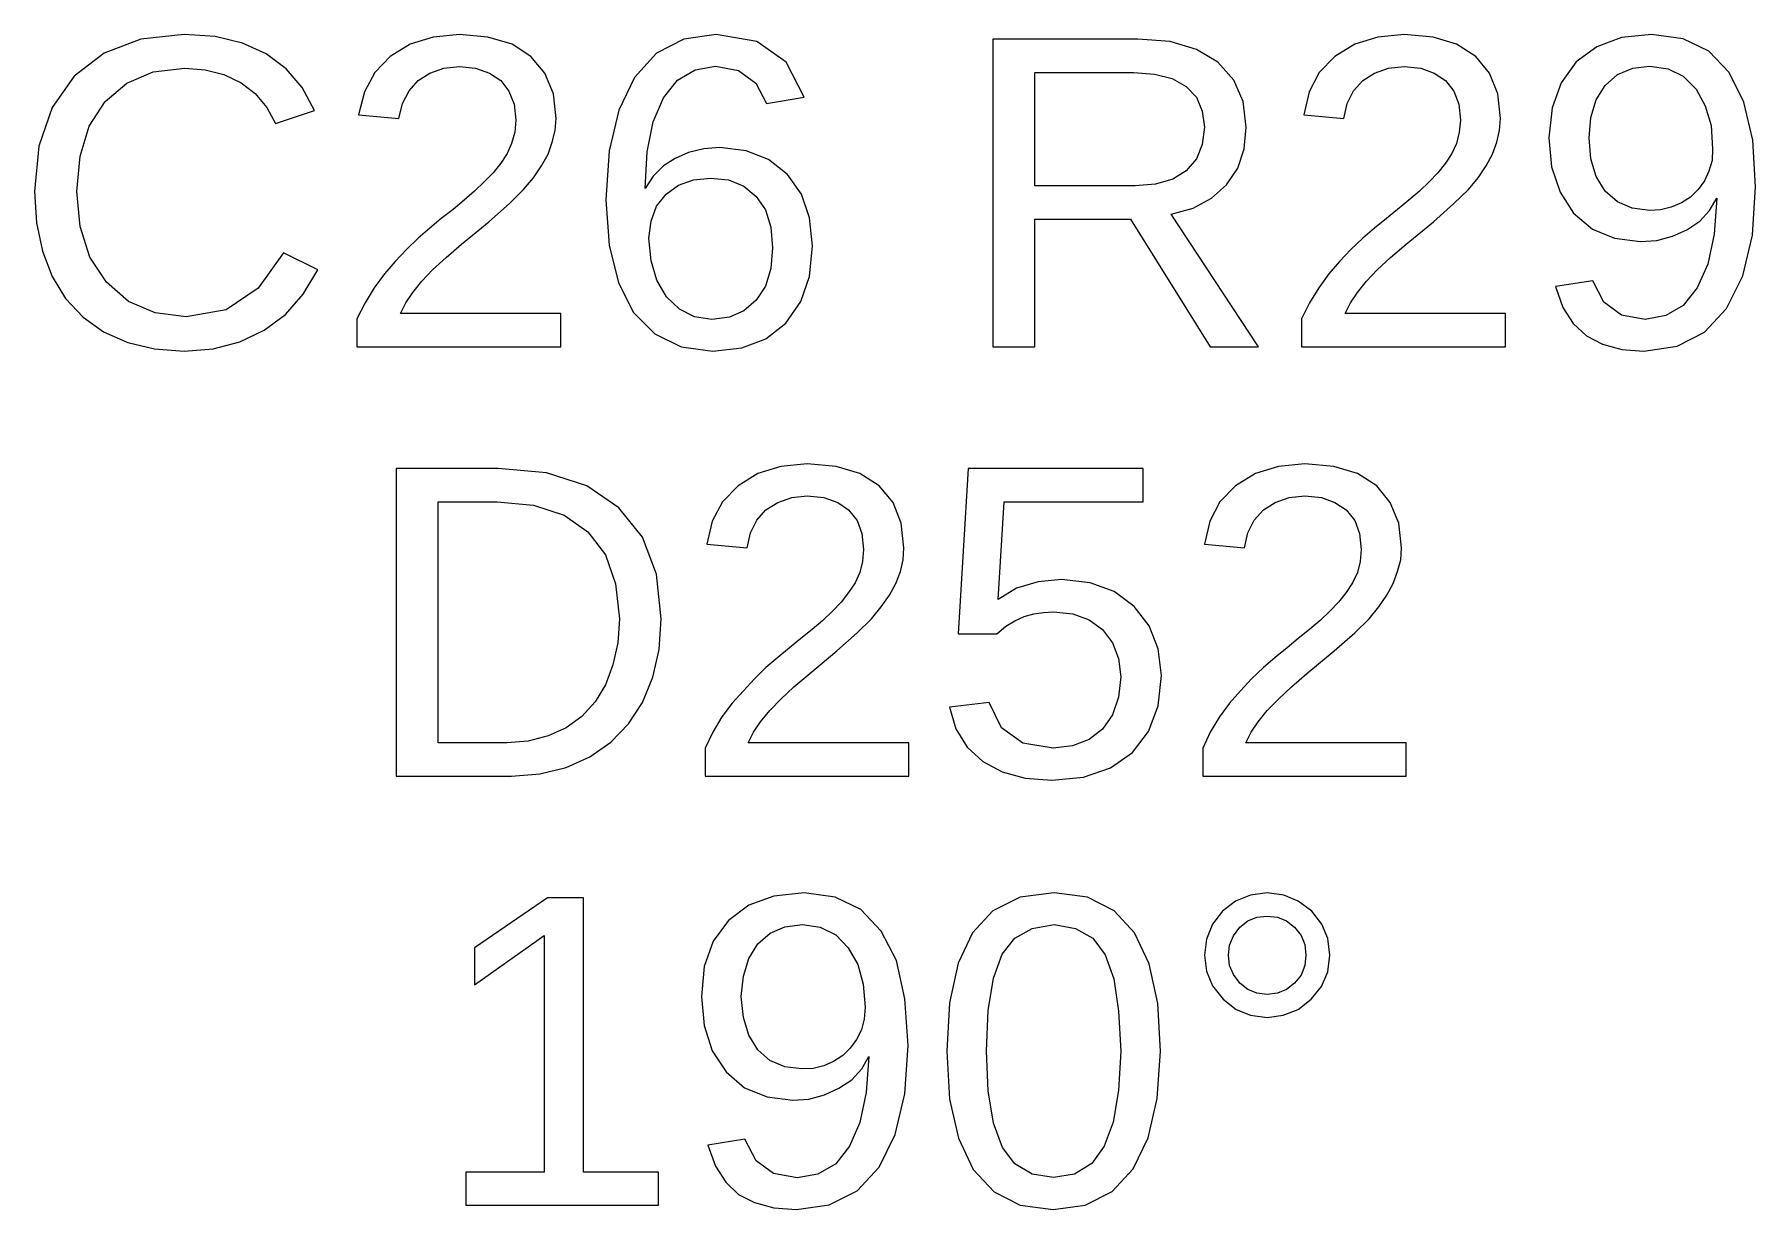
# Model space of a CAD drawing. Extents: x 194 to 2890, y 45 to 1503.
# Drawn here: x 2757.98 to 2790.05, y 1356.05 to 1377.95 of the extents above; entities that cross this region are included whole.
import ezdxf

# ---------------------------------------------------------------- set-up
doc = ezdxf.new("R2010")
doc.units = 0
doc.layers.get('0').update_dxf_attribs({"linetype": 'CONTINUOUS'})

msp = doc.modelspace()

# ---------------------------------------------------------------- linework, layer by layer
for points in [[(2761.31, 1372.09), (2761.81, 1372.22), (2762.26, 1372.44), (2762.66, 1372.73), (2762.99, 1373.11), (2763.26, 1373.56), (2762.62, 1373.88), (2762.15, 1373.22), (2761.55, 1372.82), (2760.81, 1372.69), (2760.23, 1372.76), (2759.73, 1372.97), (2759.32, 1373.33), (2759.01, 1373.8), (2758.83, 1374.37), (2758.77, 1375.02), (2758.83, 1375.68), (2759, 1376.24), (2759.3, 1376.7), (2759.7, 1377.04), (2760.19, 1377.25), (2760.78, 1377.32), (2761.16, 1377.29), (2761.51, 1377.2), (2761.83, 1377.05), (2762.09, 1376.85), (2762.31, 1376.59), (2762.47, 1376.29), (2763.2, 1376.53), (2762.97, 1376.96), (2762.67, 1377.31), (2762.3, 1377.59), (2761.86, 1377.79), (2761.35, 1377.91), (2760.77, 1377.95), (2759.96, 1377.86), (2759.28, 1377.6), (2758.72, 1377.17), (2758.31, 1376.59), (2758.06, 1375.87), (2757.98, 1375.02), (2758.02, 1374.44), (2758.13, 1373.91), (2758.31, 1373.44), (2758.56, 1373.03), (2758.89, 1372.68), (2759.27, 1372.41), (2759.72, 1372.21), (2760.22, 1372.09), (2760.77, 1372.05)], [(2767.79, 1372.75), (2764.8, 1372.75), (2764.9, 1372.95), (2765.03, 1373.14), (2765.2, 1373.35), (2765.4, 1373.56), (2765.65, 1373.79), (2765.94, 1374.04), (2766.45, 1374.46), (2766.83, 1374.8), (2767.09, 1375.06), (2767.28, 1375.28), (2767.43, 1375.5), (2767.55, 1375.72), (2767.63, 1375.94), (2767.68, 1376.16), (2767.7, 1376.38), (2767.65, 1376.84), (2767.49, 1377.23), (2767.23, 1377.54), (2766.88, 1377.77), (2766.43, 1377.9), (2765.9, 1377.95), (2765.41, 1377.9), (2764.98, 1377.77), (2764.61, 1377.54), (2764.32, 1377.24), (2764.13, 1376.88), (2764.02, 1376.45), (2764.77, 1376.38), (2764.84, 1376.66), (2764.96, 1376.9), (2765.13, 1377.09), (2765.35, 1377.23), (2765.61, 1377.32), (2765.9, 1377.35), (2766.2, 1377.32), (2766.46, 1377.23), (2766.67, 1377.09), (2766.82, 1376.89), (2766.92, 1376.65), (2766.95, 1376.35), (2766.93, 1376.13), (2766.87, 1375.92), (2766.79, 1375.73), (2766.67, 1375.55), (2766.53, 1375.37), (2766.36, 1375.2), (2766.18, 1375.03), (2765.99, 1374.86), (2765.78, 1374.69), (2765.56, 1374.52), (2765.35, 1374.34), (2765.13, 1374.15), (2764.91, 1373.94), (2764.7, 1373.72), (2764.5, 1373.49), (2764.31, 1373.23), (2764.14, 1372.95), (2763.99, 1372.65), (2763.99, 1372.13), (2767.79, 1372.13)], [(2771.16, 1372.11), (2771.61, 1372.28), (2771.98, 1372.57), (2772.26, 1372.97), (2772.42, 1373.44), (2772.48, 1374.01), (2772.42, 1374.53), (2772.27, 1374.97), (2772.01, 1375.34), (2771.66, 1375.62), (2771.24, 1375.78), (2770.75, 1375.84), (2770.45, 1375.82), (2770.17, 1375.75), (2769.92, 1375.64), (2769.7, 1375.5), (2769.51, 1375.31), (2769.36, 1375.08), (2769.4, 1375.76), (2769.51, 1376.32), (2769.7, 1376.77), (2769.96, 1377.1), (2770.29, 1377.29), (2770.67, 1377.36), (2771.1, 1377.28), (2771.42, 1377.04), (2771.62, 1376.66), (2772.32, 1376.78), (2771.99, 1377.43), (2771.44, 1377.82), (2770.68, 1377.95), (2770.08, 1377.86), (2769.57, 1377.6), (2769.16, 1377.15), (2768.87, 1376.54), (2768.69, 1375.78), (2768.63, 1374.87), (2768.69, 1374.02), (2768.86, 1373.32), (2769.14, 1372.77), (2769.54, 1372.37), (2770.03, 1372.13), (2770.62, 1372.05)], [(2776.62, 1374.51), (2778.4, 1374.51), (2779.89, 1372.13), (2780.79, 1372.13), (2779.16, 1374.6), (2779.57, 1374.71), (2779.91, 1374.9), (2780.19, 1375.15), (2780.4, 1375.46), (2780.52, 1375.82), (2780.56, 1376.22), (2780.5, 1376.7), (2780.33, 1377.1), (2780.03, 1377.43), (2779.63, 1377.67), (2779.14, 1377.82), (2778.54, 1377.86), (2775.84, 1377.86), (2775.84, 1372.13), (2776.62, 1372.13)], [(2785.39, 1372.75), (2782.4, 1372.75), (2782.5, 1372.95), (2782.63, 1373.14), (2782.8, 1373.35), (2783, 1373.56), (2783.25, 1373.79), (2783.54, 1374.04), (2784.05, 1374.46), (2784.43, 1374.8), (2784.7, 1375.06), (2784.88, 1375.28), (2785.03, 1375.5), (2785.15, 1375.72), (2785.23, 1375.94), (2785.28, 1376.16), (2785.3, 1376.38), (2785.25, 1376.84), (2785.09, 1377.23), (2784.84, 1377.54), (2784.48, 1377.77), (2784.04, 1377.9), (2783.5, 1377.95), (2783.01, 1377.9), (2782.58, 1377.77), (2782.21, 1377.54), (2781.92, 1377.24), (2781.73, 1376.88), (2781.63, 1376.45), (2782.38, 1376.38), (2782.44, 1376.66), (2782.56, 1376.9), (2782.73, 1377.09), (2782.95, 1377.23), (2783.21, 1377.32), (2783.5, 1377.35), (2783.81, 1377.32), (2784.06, 1377.23), (2784.27, 1377.09), (2784.43, 1376.89), (2784.52, 1376.65), (2784.55, 1376.35), (2784.53, 1376.13), (2784.48, 1375.92), (2784.39, 1375.73), (2784.27, 1375.55), (2784.13, 1375.37), (2783.97, 1375.2), (2783.79, 1375.03), (2783.59, 1374.86), (2783.38, 1374.69), (2783.17, 1374.52), (2782.95, 1374.34), (2782.73, 1374.15), (2782.51, 1373.94), (2782.3, 1373.72), (2782.1, 1373.49), (2781.91, 1373.23), (2781.74, 1372.95), (2781.59, 1372.65), (2781.59, 1372.13), (2785.39, 1372.13)], [(2788.59, 1372.14), (2789.1, 1372.4), (2789.51, 1372.84), (2789.81, 1373.45), (2789.99, 1374.21), (2790.05, 1375.11), (2790, 1375.98), (2789.83, 1376.69), (2789.56, 1377.24), (2789.18, 1377.64), (2788.7, 1377.87), (2788.11, 1377.95), (2787.55, 1377.89), (2787.09, 1377.72), (2786.71, 1377.44), (2786.43, 1377.05), (2786.26, 1376.58), (2786.2, 1376.02), (2786.25, 1375.48), (2786.41, 1375.01), (2786.66, 1374.62), (2787.01, 1374.32), (2787.42, 1374.15), (2787.9, 1374.09), (2788.21, 1374.11), (2788.5, 1374.19), (2788.77, 1374.31), (2789.01, 1374.47), (2789.19, 1374.67), (2789.33, 1374.9), (2789.28, 1374.23), (2789.16, 1373.67), (2788.96, 1373.23), (2788.7, 1372.9), (2788.38, 1372.71), (2787.99, 1372.64), (2787.55, 1372.72), (2787.22, 1372.96), (2787.02, 1373.36), (2786.32, 1373.25), (2786.46, 1372.86), (2786.65, 1372.56), (2786.9, 1372.33), (2787.2, 1372.18), (2787.56, 1372.08), (2787.97, 1372.05)], [(2776.62, 1375.13), (2776.62, 1377.24), (2778.46, 1377.24), (2778.85, 1377.21), (2779.18, 1377.13), (2779.44, 1376.98), (2779.63, 1376.78), (2779.74, 1376.52), (2779.78, 1376.22), (2779.74, 1375.9), (2779.63, 1375.63), (2779.44, 1375.41), (2779.19, 1375.25), (2778.87, 1375.16), (2778.49, 1375.13)], [(2787.75, 1374.71), (2787.48, 1374.83), (2787.25, 1375.03), (2787.08, 1375.3), (2786.98, 1375.63), (2786.95, 1376.02), (2786.98, 1376.4), (2787.08, 1376.73), (2787.25, 1377), (2787.48, 1377.2), (2787.76, 1377.32), (2788.08, 1377.36), (2788.42, 1377.31), (2788.7, 1377.17), (2788.94, 1376.93), (2789.11, 1376.62), (2789.22, 1376.25), (2789.25, 1375.82), (2789.24, 1375.6), (2789.18, 1375.4), (2789.1, 1375.22), (2788.98, 1375.06), (2788.84, 1374.92), (2788.67, 1374.81), (2788.48, 1374.73), (2788.28, 1374.68), (2788.08, 1374.67)], [(2770.28, 1372.69), (2770, 1372.83), (2769.76, 1373.06), (2769.58, 1373.37), (2769.47, 1373.73), (2769.43, 1374.15), (2769.47, 1374.47), (2769.57, 1374.75), (2769.75, 1374.97), (2769.98, 1375.14), (2770.26, 1375.24), (2770.58, 1375.27), (2770.91, 1375.24), (2771.2, 1375.12), (2771.43, 1374.93), (2771.6, 1374.68), (2771.7, 1374.36), (2771.73, 1373.97), (2771.7, 1373.59), (2771.6, 1373.26), (2771.43, 1373), (2771.2, 1372.8), (2770.93, 1372.68), (2770.6, 1372.64)], [(2767.4, 1364.17), (2767.89, 1364.29), (2768.33, 1364.49), (2768.72, 1364.76), (2769.05, 1365.1), (2769.31, 1365.5), (2769.5, 1365.97), (2769.62, 1366.49), (2769.66, 1367.06), (2769.57, 1367.89), (2769.31, 1368.58), (2768.87, 1369.13), (2768.27, 1369.54), (2767.52, 1369.78), (2766.62, 1369.86), (2764.72, 1369.86), (2764.72, 1364.13), (2766.87, 1364.13)], [(2774.27, 1364.75), (2771.28, 1364.75), (2771.38, 1364.95), (2771.51, 1365.14), (2771.68, 1365.35), (2771.89, 1365.56), (2772.13, 1365.79), (2772.43, 1366.04), (2772.93, 1366.46), (2773.31, 1366.8), (2773.58, 1367.06), (2773.76, 1367.28), (2773.91, 1367.5), (2774.03, 1367.72), (2774.12, 1367.94), (2774.17, 1368.16), (2774.18, 1368.38), (2774.13, 1368.84), (2773.98, 1369.23), (2773.72, 1369.54), (2773.36, 1369.77), (2772.92, 1369.9), (2772.38, 1369.95), (2771.89, 1369.9), (2771.46, 1369.77), (2771.09, 1369.54), (2770.8, 1369.24), (2770.61, 1368.88), (2770.51, 1368.45), (2771.26, 1368.38), (2771.32, 1368.66), (2771.44, 1368.9), (2771.61, 1369.09), (2771.83, 1369.23), (2772.09, 1369.32), (2772.38, 1369.35), (2772.69, 1369.32), (2772.95, 1369.23), (2773.15, 1369.09), (2773.31, 1368.89), (2773.4, 1368.65), (2773.43, 1368.35), (2773.41, 1368.13), (2773.36, 1367.92), (2773.27, 1367.73), (2773.15, 1367.55), (2773.01, 1367.37), (2772.85, 1367.2), (2772.67, 1367.03), (2772.47, 1366.86), (2772.26, 1366.69), (2772.05, 1366.52), (2771.83, 1366.34), (2771.61, 1366.15), (2771.4, 1365.94), (2771.19, 1365.72), (2770.98, 1365.49), (2770.79, 1365.23), (2770.62, 1364.95), (2770.48, 1364.65), (2770.48, 1364.13), (2774.27, 1364.13)], [(2777.53, 1364.11), (2778.03, 1364.28), (2778.44, 1364.57), (2778.74, 1364.96), (2778.92, 1365.44), (2778.98, 1366), (2778.92, 1366.5), (2778.75, 1366.93), (2778.47, 1367.29), (2778.1, 1367.57), (2777.65, 1367.73), (2777.12, 1367.79), (2776.68, 1367.75), (2776.28, 1367.63), (2775.94, 1367.42), (2776.05, 1369.24), (2778.64, 1369.24), (2778.64, 1369.86), (2775.38, 1369.86), (2775.19, 1366.78), (2775.91, 1366.78), (2776.08, 1366.92), (2776.25, 1367.02), (2776.42, 1367.1), (2776.6, 1367.15), (2776.78, 1367.18), (2776.97, 1367.19), (2777.33, 1367.15), (2777.63, 1367.04), (2777.88, 1366.86), (2778.07, 1366.61), (2778.18, 1366.32), (2778.22, 1365.98), (2778.18, 1365.6), (2778.07, 1365.27), (2777.88, 1365), (2777.63, 1364.81), (2777.32, 1364.69), (2776.96, 1364.65), (2776.4, 1364.74), (2776, 1365.03), (2775.77, 1365.5), (2775.03, 1365.41), (2775.15, 1365.01), (2775.36, 1364.67), (2775.65, 1364.4), (2776.01, 1364.21), (2776.44, 1364.09), (2776.94, 1364.05)], [(2783.54, 1364.75), (2780.55, 1364.75), (2780.65, 1364.95), (2780.78, 1365.14), (2780.95, 1365.35), (2781.16, 1365.56), (2781.4, 1365.79), (2781.69, 1366.04), (2782.2, 1366.46), (2782.58, 1366.8), (2782.85, 1367.06), (2783.03, 1367.28), (2783.18, 1367.5), (2783.3, 1367.72), (2783.38, 1367.94), (2783.44, 1368.16), (2783.45, 1368.38), (2783.4, 1368.84), (2783.24, 1369.23), (2782.99, 1369.54), (2782.63, 1369.77), (2782.19, 1369.9), (2781.65, 1369.95), (2781.16, 1369.9), (2780.73, 1369.77), (2780.36, 1369.54), (2780.07, 1369.24), (2779.88, 1368.88), (2779.78, 1368.45), (2780.53, 1368.38), (2780.59, 1368.66), (2780.71, 1368.9), (2780.88, 1369.09), (2781.1, 1369.23), (2781.36, 1369.32), (2781.65, 1369.35), (2781.96, 1369.32), (2782.21, 1369.23), (2782.42, 1369.09), (2782.58, 1368.89), (2782.67, 1368.65), (2782.7, 1368.35), (2782.68, 1368.13), (2782.63, 1367.92), (2782.54, 1367.73), (2782.42, 1367.55), (2782.28, 1367.37), (2782.12, 1367.2), (2781.94, 1367.03), (2781.74, 1366.86), (2781.53, 1366.69), (2781.32, 1366.52), (2781.1, 1366.34), (2780.88, 1366.15), (2780.66, 1365.94), (2780.45, 1365.72), (2780.25, 1365.49), (2780.06, 1365.23), (2779.89, 1364.95), (2779.75, 1364.65), (2779.75, 1364.13), (2783.54, 1364.13)], [(2765.5, 1364.75), (2765.5, 1369.24), (2766.6, 1369.24), (2767.28, 1369.18), (2767.85, 1368.99), (2768.29, 1368.68), (2768.62, 1368.25), (2768.81, 1367.71), (2768.88, 1367.06), (2768.85, 1366.61), (2768.76, 1366.2), (2768.62, 1365.83), (2768.43, 1365.51), (2768.18, 1365.24), (2767.89, 1365.03), (2767.55, 1364.88), (2767.18, 1364.78), (2766.78, 1364.75)], [(2769.61, 1356.75), (2768.21, 1356.75), (2768.21, 1361.86), (2767.54, 1361.86), (2766.18, 1360.93), (2766.18, 1360.24), (2767.48, 1361.16), (2767.48, 1356.75), (2766.02, 1356.75), (2766.02, 1356.13), (2769.61, 1356.13)], [(2772.79, 1356.14), (2773.31, 1356.4), (2773.72, 1356.84), (2774.02, 1357.45), (2774.2, 1358.21), (2774.26, 1359.11), (2774.2, 1359.98), (2774.04, 1360.69), (2773.76, 1361.24), (2773.38, 1361.64), (2772.9, 1361.87), (2772.32, 1361.95), (2771.76, 1361.89), (2771.29, 1361.72), (2770.91, 1361.44), (2770.63, 1361.05), (2770.46, 1360.58), (2770.41, 1360.02), (2770.46, 1359.48), (2770.61, 1359.01), (2770.87, 1358.62), (2771.21, 1358.32), (2771.63, 1358.15), (2772.11, 1358.09), (2772.41, 1358.11), (2772.7, 1358.19), (2772.97, 1358.31), (2773.21, 1358.47), (2773.4, 1358.67), (2773.53, 1358.9), (2773.48, 1358.23), (2773.36, 1357.67), (2773.17, 1357.23), (2772.91, 1356.9), (2772.58, 1356.71), (2772.19, 1356.64), (2771.75, 1356.72), (2771.43, 1356.96), (2771.22, 1357.36), (2770.53, 1357.25), (2770.67, 1356.86), (2770.86, 1356.56), (2771.1, 1356.33), (2771.4, 1356.18), (2771.76, 1356.08), (2772.18, 1356.05)], [(2777.56, 1356.13), (2778.06, 1356.39), (2778.45, 1356.81), (2778.73, 1357.39), (2778.9, 1358.12), (2778.96, 1359), (2778.91, 1359.89), (2778.75, 1360.63), (2778.48, 1361.21), (2778.1, 1361.62), (2777.6, 1361.87), (2776.98, 1361.95), (2776.35, 1361.87), (2775.84, 1361.62), (2775.46, 1361.21), (2775.19, 1360.64), (2775.03, 1359.9), (2774.98, 1359), (2775.03, 1358.11), (2775.2, 1357.38), (2775.47, 1356.8), (2775.86, 1356.38), (2776.35, 1356.13), (2776.96, 1356.05)], [(2781.25, 1359.67), (2781.53, 1359.78), (2781.77, 1359.97), (2781.96, 1360.21), (2782.08, 1360.48), (2782.12, 1360.79), (2782.08, 1361.1), (2781.97, 1361.37), (2781.78, 1361.61), (2781.53, 1361.8), (2781.26, 1361.91), (2780.95, 1361.95), (2780.64, 1361.91), (2780.36, 1361.8), (2780.12, 1361.61), (2779.93, 1361.37), (2779.82, 1361.09), (2779.78, 1360.79), (2779.82, 1360.49), (2779.93, 1360.22), (2780.13, 1359.97), (2780.37, 1359.78), (2780.64, 1359.67), (2780.95, 1359.63)], [(2780.76, 1360.08), (2780.59, 1360.15), (2780.44, 1360.27), (2780.32, 1360.43), (2780.25, 1360.6), (2780.23, 1360.79), (2780.25, 1360.98), (2780.32, 1361.15), (2780.44, 1361.31), (2780.59, 1361.43), (2780.76, 1361.5), (2780.95, 1361.52), (2781.14, 1361.5), (2781.31, 1361.43), (2781.46, 1361.31), (2781.58, 1361.16), (2781.65, 1360.99), (2781.67, 1360.79), (2781.65, 1360.6), (2781.58, 1360.42), (2781.46, 1360.27), (2781.31, 1360.15), (2781.14, 1360.08), (2780.95, 1360.06)], [(2771.96, 1358.71), (2771.68, 1358.83), (2771.46, 1359.03), (2771.29, 1359.3), (2771.19, 1359.63), (2771.15, 1360.02), (2771.19, 1360.4), (2771.29, 1360.73), (2771.46, 1361), (2771.69, 1361.2), (2771.96, 1361.32), (2772.29, 1361.36), (2772.62, 1361.31), (2772.91, 1361.17), (2773.14, 1360.93), (2773.32, 1360.62), (2773.42, 1360.25), (2773.46, 1359.82), (2773.44, 1359.6), (2773.39, 1359.4), (2773.3, 1359.22), (2773.18, 1359.06), (2773.04, 1358.92), (2772.87, 1358.81), (2772.69, 1358.73), (2772.49, 1358.68), (2772.28, 1358.67)], [(2776.57, 1356.71), (2776.25, 1356.9), (2776.02, 1357.21), (2775.85, 1357.66), (2775.75, 1358.26), (2775.72, 1359), (2775.75, 1359.76), (2775.85, 1360.36), (2776.01, 1360.81), (2776.25, 1361.11), (2776.57, 1361.29), (2776.98, 1361.36), (2777.38, 1361.29), (2777.7, 1361.11), (2777.93, 1360.8), (2778.09, 1360.35), (2778.18, 1359.75), (2778.22, 1359), (2778.18, 1358.27), (2778.08, 1357.68), (2777.91, 1357.23), (2777.68, 1356.91), (2777.36, 1356.71), (2776.97, 1356.65)]]:
    msp.add_lwpolyline(points, close=True)

doc.saveas('drawing.dxf')
